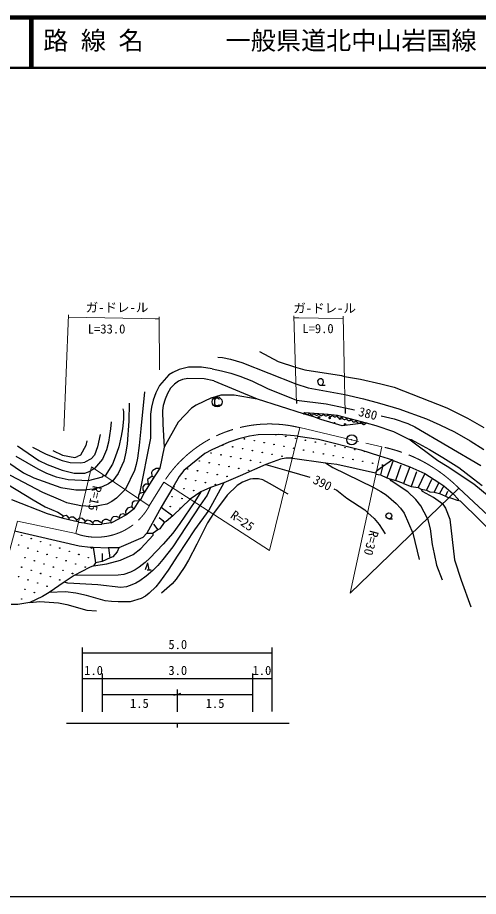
# Model space of a CAD drawing. Units: millimetres, scale not verified. Extents: x 40000 to 680000, y 20000 to 380000.
# Drawn here: x 175263 to 267084, y 205000 to 380000 of the extents above; entities that cross this region are included whole.
import ezdxf
from ezdxf.enums import TextEntityAlignment as Align

# ---------------------------------------------------------------- set-up
doc = ezdxf.new("R2010")
doc.units = ezdxf.units.MM
doc.header["$LTSCALE"] = 1000
doc.linetypes.add('CHAIN', pattern=[18.5, 12, -1.5, 3.5, -1.5])
for name, color, linetype, lineweight in [('M-BGD', 7, 'Continuous', 25), ('M-BMK', 2, 'CHAIN', 13), ('M-BMK-SRVR', 3, 'Continuous', 25), ('M-STR-HTXT', 7, 'Continuous', 13), ('M-TTL', 2, 'Continuous', 140), ('M-TTL-BAND', 7, 'Continuous', 25), ('M-TTL-LINE', 7, 'Continuous', 50), ('M-TTL-TXT', 7, 'Continuous', 13)]:
    doc.layers.add(name, color=color, linetype=linetype, lineweight=lineweight)
doc.styles.add('ＭＳ ゴシック', font='')
doc.styles.get('ＭＳ ゴシック').set_extended_font_data('MS Gothic')

# ---------------------------------------------------------------- blocks, each defined once
blk = doc.blocks.new('BUHIN1')
at = {"layer": 'M-BGD'}
blk.add_lwpolyline([(-365, -535), (-311, -623), (-231, -682), (-129, -722), (-11, -735), (182, -706), (331, -653), (473, -521), (546, -368), (556, -164), (483, 320), (412, 522), (319, 634), (160, 717), (-24, 730), (-212, 701), (-353, 665), (-420, 609), (-480, 535), (-499, 461)], dxfattribs=at)
blk.add_circle((0, 0), 1000, dxfattribs=at)
blk = doc.blocks.new('BUHIN10')
at = {"layer": 'M-BGD'}
blk.add_lwpolyline([(465, 36), (422, 140), (360, 227), (261, 322), (154, 370), (42, 397), (-102, 385), (-209, 342), (-307, 278), (-390, 169), (-436, 74), (-465, -36)], dxfattribs=at)
blk = doc.blocks.new('BUHIN11')
at = {"layer": 'M-BGD'}
blk.add_lwpolyline([(449, 3), (415, 106), (360, 193), (272, 292), (173, 345), (67, 378), (-72, 377), (-178, 342), (-276, 288), (-363, 188), (-414, 100), (-449, -3)], dxfattribs=at)
blk = doc.blocks.new('BUHIN12')
at = {"layer": 'M-BGD'}
blk.add_lwpolyline([(493, -54), (469, 63), (420, 166), (336, 285), (234, 356), (122, 406), (-31, 423), (-151, 399), (-266, 351), (-374, 253), (-441, 163), (-493, 54)], dxfattribs=at)
blk = doc.blocks.new('BUHIN22')
at = {"color": 7, "linetype": 'Continuous', "lineweight": 25}
blk.add_line((572, 47), (511, 790), dxfattribs=at)
blk.add_circle((0, 0), 574, dxfattribs=at)

msp = doc.modelspace()

# ---------------------------------------------------------------- linework, layer by layer
at = {"layer": 'M-BGD'}
for p, q in [((223438, 313497), (227164, 311549)), ((215141, 312396), (216072, 312311)), ((216072, 312311), (217681, 311973)), ((217681, 311973), (219967, 311295)), ((227164, 311549), (230635, 310364)), ((207436, 309941), (206166, 309348)), ((209299, 310364), (207436, 309941)), ((211924, 310364), (209299, 310364)), ((214040, 310025), (211924, 310364)), ((214040, 310025), (215903, 309687)), ((219967, 311295), (230720, 307062)), ((230635, 310364), (232498, 309856)), ((232498, 309856), (239779, 308755)), ((205404, 308840), (203542, 306723)), ((206166, 309348), (205404, 308840)), ((209214, 308163), (208114, 307909)), ((212432, 308078), (209214, 308163)), ((214379, 307655), (212432, 308078)), ((215903, 309687), (217766, 309179)), ((217766, 309179), (219544, 308586)), ((219544, 308586), (221914, 307655)), ((235461, 308078), (235207, 307909)), ((235800, 308078), (235461, 308078)), ((236138, 307824), (235800, 308078)), ((239779, 308755), (240372, 308501)), ((240372, 308501), (243589, 307993)), ((203542, 306723), (202780, 305284)), ((206505, 306977), (205743, 306215)), ((207352, 307570), (206505, 306977)), ((208114, 307909), (207352, 307570)), ((214379, 307655), (223015, 304099)), ((221914, 307655), (225047, 306131)), ((230720, 307062), (233175, 306300)), ((233175, 306300), (240456, 304945)), ((235207, 307909), (235038, 307655)), ((235038, 307655), (235122, 307062)), ((235122, 307062), (235546, 306808)), ((235546, 306808), (235969, 306808)), ((235969, 306808), (236223, 307316)), ((235969, 306808), (236562, 306808)), ((236223, 307316), (236138, 307824)), ((243589, 307993), (247653, 307062)), ((247653, 307062), (250278, 306385)), ((250278, 306385), (260776, 302321)), ((200578, 305453), (199816, 298087)), ((202780, 305284), (202272, 303845)), ((205150, 305115), (204642, 304014)), ((205743, 306215), (205150, 305115)), ((213871, 304268), (215818, 304861)), ((215818, 304861), (218443, 304861)), ((218443, 304861), (223015, 304099)), ((225047, 306131), (230804, 303845)), ((240456, 304945), (244182, 304099)), ((197530, 303252), (197446, 299611)), ((202272, 303845), (201933, 302405)), ((204642, 304014), (204304, 302744)), ((210823, 302829), (209892, 302236)), ((213871, 304268), (210823, 302829)), ((223015, 304099), (232159, 301135)), ((230804, 303845), (236731, 303083)), ((230804, 303845), (230804, 303167)), ((236731, 303083), (240541, 302321)), ((244182, 304099), (247399, 303252)), ((247399, 303252), (251209, 302067)), ((196260, 302067), (196345, 301559)), ((196345, 301559), (196345, 300035)), ((201933, 302405), (201764, 301051)), ((201764, 301051), (201764, 296225)), ((204304, 302744), (204134, 301728)), ((204134, 301728), (204219, 299019)), ((209892, 302236), (207267, 299442)), ((232159, 301135), (232498, 301389)), ((232159, 301135), (232498, 301389)), ((232159, 301135), (233937, 300627)), ((232498, 301389), (237154, 301051)), ((237154, 301051), (238932, 300797)), ((237154, 301051), (238932, 300797)), ((240541, 302321), (242409, 301890)), ((240541, 302321), (240541, 301135)), ((251209, 302067), (256712, 300119)), ((260776, 302321), (264925, 300204)), ((193890, 299527), (193805, 298087)), ((196345, 300035), (196176, 298087)), ((197446, 299611), (197107, 295124)), ((207267, 299442), (204473, 294447)), ((235715, 299950), (233937, 300627)), ((239948, 298680), (235715, 299950)), ((238932, 300797), (244690, 299273)), ((238932, 300797), (244690, 299273)), ((244690, 299273), (239948, 298680)), ((244690, 299273), (246637, 298765)), ((247738, 300712), (250278, 300119)), ((250278, 300119), (252987, 299188)), ((256712, 300119), (259422, 298934)), ((264925, 300204), (268142, 298341)), ((193805, 298087), (193382, 295463)), ((196176, 298087), (195922, 296648)), ((199816, 298087), (199478, 294785)), ((204219, 299019), (204473, 294447)), ((246637, 298765), (250193, 297579)), ((250193, 297579), (253241, 296055)), ((252987, 299188), (254426, 298511)), ((254426, 298511), (267550, 290806)), ((259422, 298934), (262300, 297495)), ((191688, 296987), (191180, 294531)), ((195922, 296648), (195414, 294531)), ((201764, 296225), (199562, 285218)), ((219374, 296140), (217342, 295463)), ((221491, 296648), (219374, 296140)), ((223184, 296902), (221491, 296648)), ((227333, 296987), (223184, 296902)), ((231143, 296648), (227333, 296987)), ((231143, 296648), (235207, 296055)), ((235207, 296055), (243674, 293939)), ((258998, 291737), (253241, 296055)), ((253241, 296055), (253664, 295971)), ((253664, 295971), (257305, 294023)), ((262300, 297495), (265433, 295717)), ((166966, 295717), (176448, 289367)), ((175263, 294701), (179496, 291822)), ((178226, 294447), (180936, 293092)), ((188894, 294785), (187794, 292838)), ((189064, 295717), (188894, 294785)), ((191180, 294531), (190588, 292838)), ((193382, 295463), (192958, 293939)), ((195414, 294531), (194736, 292499)), ((197107, 295124), (196853, 293431)), ((199478, 294785), (199139, 292245)), ((204473, 294447), (203626, 290298)), ((217342, 295463), (213956, 293939)), ((257305, 294023), (260014, 292415)), ((265433, 295717), (268142, 294023)), ((174924, 292669), (179327, 290129)), ((180936, 293092), (184153, 291822)), ((182319, 293766), (184238, 292838)), ((184238, 292838), (186693, 292415)), ((186693, 292415), (187201, 292584)), ((187794, 292838), (187201, 292584)), ((190588, 292838), (189910, 292161)), ((192958, 293939), (192196, 292076)), ((194736, 292499), (194144, 291060)), ((196853, 293431), (196430, 291653)), ((212601, 293177), (208368, 289790)), ((213956, 293939), (212601, 293177)), ((243674, 293939), (247399, 292753)), ((247399, 292753), (249939, 291907)), ((260014, 292415), (263147, 290383)), ((167389, 292245), (180258, 285472)), ((179496, 291822), (181190, 290975)), ((181190, 290975), (184153, 289875)), ((184153, 291822), (185762, 291399)), ((185762, 291399), (187794, 291314)), ((187794, 291314), (188640, 291483)), ((189910, 292161), (188640, 291483)), ((192196, 292076), (190588, 290213)), ((194144, 291060), (192704, 288774)), ((196430, 291653), (195329, 289197)), ((198885, 290975), (198546, 289790)), ((199139, 292245), (198885, 290975)), ((224708, 290975), (219628, 288774)), ((227672, 292076), (224708, 290975)), ((224708, 290975), (229365, 289705)), ((228688, 292245), (227672, 292076)), ((230042, 292245), (228688, 292245)), ((230042, 292245), (236646, 291314)), ((236646, 291314), (238848, 291060)), ((236646, 291314), (238086, 290383)), ((238848, 291060), (246552, 289367)), ((247992, 290552), (246806, 289705)), ((247992, 290552), (247568, 288943)), ((249939, 291907), (247992, 290552)), ((250108, 291822), (248838, 288351)), ((249939, 291907), (250108, 291822)), ((250108, 291822), (253410, 290552)), ((251632, 290891), (250532, 287843)), ((253410, 290552), (252140, 287250)), ((253410, 290552), (256374, 289197)), ((260861, 290637), (258998, 291737)), ((266195, 287081), (260861, 290637)), ((176448, 289367), (178480, 288351)), ((179327, 290129), (181020, 289282)), ((181020, 289282), (182968, 288520)), ((184153, 289875), (186524, 289282)), ((186524, 289282), (188640, 289282)), ((188640, 289282), (189741, 289705)), ((190588, 290213), (189741, 289705)), ((192196, 288520), (192450, 288859)), ((192450, 288859), (192704, 288774)), ((195329, 289197), (194228, 287758)), ((198546, 289790), (196768, 286065)), ((203626, 290298), (202018, 287843)), ((202018, 289451), (202187, 289875)), ((202102, 288689), (202018, 289451)), ((202187, 289875), (202864, 290298)), ((202864, 290298), (203626, 290298)), ((208368, 289790), (207436, 288605)), ((219628, 288774), (216326, 287335)), ((229365, 289705), (233469, 288467)), ((238086, 290383), (246129, 286488)), ((246806, 289705), (246552, 289367)), ((246552, 289367), (246637, 289113)), ((246637, 289113), (247568, 288943)), ((247568, 288943), (248838, 288351)), ((254765, 289536), (253664, 286657)), ((256374, 289197), (255104, 286403)), ((256374, 289197), (259168, 287419)), ((263147, 290383), (266110, 288181)), ((171538, 288097), (178396, 283948)), ((178480, 288351), (183899, 286403)), ((182968, 288520), (185338, 288012)), ((185338, 288012), (189402, 287843)), ((189402, 287843), (192196, 288520)), ((193382, 287165), (192112, 286573)), ((194228, 287758), (193382, 287165)), ((200832, 287081), (200494, 286911)), ((202018, 287843), (200578, 285472)), ((201256, 287081), (200832, 287081)), ((202102, 288689), (201171, 288012)), ((201171, 288012), (201256, 287081)), ((201256, 287081), (201469, 286940)), ((202441, 288520), (202018, 287843)), ((202102, 288689), (202441, 288520)), ((207436, 288605), (206166, 286403)), ((216326, 287335), (213363, 281916)), ((216326, 287335), (213702, 286403)), ((220052, 287504), (219036, 286827)), ((221576, 288097), (220052, 287504)), ((222168, 288181), (221576, 288097)), ((223269, 288181), (222168, 288181)), ((224116, 287927), (223269, 288181)), ((225470, 287250), (224116, 287927)), ((228349, 285557), (225470, 287250)), ((248838, 288351), (249431, 288181)), ((249431, 288181), (250193, 287927)), ((249685, 287758), (249431, 288181)), ((252987, 285557), (249685, 287758)), ((250193, 287927), (250532, 287843)), ((252140, 287250), (250532, 287843)), ((252140, 287250), (253664, 286657)), ((257728, 288012), (256712, 285895)), ((259168, 287419), (258236, 285472)), ((259168, 287419), (260184, 286742)), ((266110, 288181), (267804, 286827)), ((272291, 282001), (266195, 287081)), ((180258, 285472), (183814, 283948)), ((183899, 286403), (186862, 285980)), ((186862, 285980), (188979, 285980)), ((190334, 286065), (188979, 285980)), ((192112, 286573), (190334, 286065)), ((196768, 286065), (194990, 284287)), ((200578, 285472), (199562, 285218)), ((200578, 285472), (199732, 283948)), ((200578, 285472), (200027, 285334)), ((200494, 286911), (200240, 286573)), ((200240, 286573), (200240, 285980)), ((200240, 285980), (200578, 285472)), ((206166, 286403), (203880, 282509)), ((211754, 285557), (209638, 284117)), ((211754, 285557), (210569, 283609)), ((213702, 286403), (211754, 285557)), ((213702, 286403), (213024, 284879)), ((219036, 286827), (217004, 284879)), ((228349, 285557), (229111, 285133)), ((238254, 286159), (238848, 285895)), ((238848, 285895), (240880, 284287)), ((246129, 286488), (247653, 285641)), ((247653, 285641), (248669, 284964)), ((254596, 284033), (252987, 285557)), ((253664, 286657), (255104, 286403)), ((255104, 286403), (255696, 286065)), ((255696, 286065), (256712, 285895)), ((255950, 285641), (255696, 286065)), ((258152, 284456), (255950, 285641)), ((256712, 285895), (257390, 285557)), ((257390, 285557), (258236, 285472)), ((258236, 285472), (259337, 285218)), ((260184, 286742), (259337, 285218)), ((260184, 286742), (262046, 285133)), ((260946, 285641), (260522, 284710)), ((174078, 284033), (181190, 281239)), ((178396, 283948), (180766, 282593)), ((183814, 283948), (185000, 283440)), ((194059, 283609), (193043, 283101)), ((194990, 284287), (194059, 283609)), ((198462, 283694), (198123, 283355)), ((199478, 283779), (198462, 283694)), ((198462, 282170), (199478, 283779)), ((199393, 285049), (199308, 284287)), ((199308, 284287), (199562, 283863)), ((199562, 285218), (199393, 285049)), ((199732, 283948), (199478, 283779)), ((199562, 283863), (199478, 283779)), ((209638, 284117), (206166, 280815)), ((210569, 283609), (207606, 279291)), ((213024, 284879), (211670, 282932)), ((217004, 284879), (214294, 281239)), ((240880, 284287), (244436, 282001)), ((248669, 284964), (250701, 283271)), ((255612, 282763), (254596, 284033)), ((260014, 283101), (258152, 284456)), ((259337, 285218), (260522, 284710)), ((260522, 284710), (261030, 284456)), ((261030, 284456), (261538, 284371)), ((261538, 284371), (263062, 283863)), ((262046, 285133), (263062, 284117)), ((263062, 284117), (263062, 283863)), ((263486, 283694), (263062, 283863)), ((272799, 274550), (263486, 283694)), ((180766, 282593), (183306, 281493)), ((185000, 283440), (188217, 282763)), ((190249, 282593), (188217, 282763)), ((193043, 283101), (190249, 282593)), ((197192, 282339), (196768, 281747)), ((198462, 282170), (196853, 280900)), ((198038, 282593), (197192, 282339)), ((198123, 283355), (198038, 282593)), ((198038, 282593), (198462, 282170)), ((203880, 282509), (201002, 277344)), ((203880, 282509), (206166, 280815)), ((211670, 282932), (206166, 274635)), ((213363, 281916), (210484, 278021)), ((244436, 282001), (245028, 281408)), ((250701, 283271), (251548, 282339)), ((251548, 282339), (252310, 281323)), ((256966, 280223), (255612, 282763)), ((260014, 283101), (260522, 282339)), ((260522, 282339), (261369, 280138)), ((181190, 281239), (184068, 280392)), ((183306, 281493), (184407, 280815)), ((184407, 280815), (184068, 280392)), ((184068, 280392), (185508, 280053)), ((184407, 280815), (184915, 280900)), ((184915, 280900), (185084, 280815)), ((185084, 280815), (185508, 280307)), ((185508, 280307), (185931, 280561)), ((185508, 280307), (185508, 280053)), ((185508, 280053), (186608, 279799)), ((185931, 280561), (186439, 280561)), ((186439, 280561), (186947, 280138)), ((186947, 280138), (187032, 279884)), ((187624, 280392), (187032, 279884)), ((187624, 280392), (188132, 280307)), ((188132, 280307), (188556, 279969)), ((192620, 280053), (192196, 279799)), ((193128, 280053), (192620, 280053)), ((193805, 279715), (193128, 280053)), ((194059, 280307), (193805, 279715)), ((193890, 279376), (195583, 280223)), ((194313, 280561), (194059, 280307)), ((194906, 280646), (194313, 280561)), ((195414, 280477), (194906, 280646)), ((195752, 281069), (195414, 280477)), ((195414, 280477), (195583, 280223)), ((196853, 280900), (195583, 280223)), ((196345, 281154), (195752, 281069)), ((196853, 280900), (196345, 281154)), ((196768, 281747), (196853, 280900)), ((203457, 280477), (204219, 279884)), ((206166, 280815), (204896, 279630)), ((214294, 281239), (213109, 279376)), ((245028, 281408), (246298, 280223)), ((246298, 280223), (247314, 279037)), ((252310, 281323), (254003, 277344)), ((256966, 280223), (257474, 278191)), ((261369, 280138), (262300, 272010)), ((186608, 279799), (187032, 279715)), ((187032, 279715), (187032, 279884)), ((187455, 279545), (187032, 279715)), ((187455, 279545), (188556, 279376)), ((188556, 279969), (188725, 279630)), ((188725, 279630), (188556, 279376)), ((188556, 279376), (190249, 279037)), ((188725, 279630), (189148, 279969)), ((189148, 279969), (189741, 279884)), ((189741, 279884), (190249, 279461)), ((190249, 279461), (190672, 279884)), ((190249, 279461), (190249, 279037)), ((190249, 279037), (192027, 279122)), ((190672, 279884), (191265, 279884)), ((191265, 279884), (192027, 279376)), ((192196, 279799), (192027, 279376)), ((193890, 279376), (192027, 279122)), ((192027, 279376), (192027, 279122)), ((193805, 279715), (193890, 279376)), ((202356, 279122), (203203, 278021)), ((204473, 279461), (203626, 278191)), ((204219, 279884), (204473, 279461)), ((204896, 279630), (204473, 279461)), ((207606, 279291), (206166, 277344)), ((213109, 279376), (210992, 275143)), ((247314, 279037), (248500, 277175)), ((174670, 277767), (187540, 274804)), ((199816, 274296), (202272, 276921)), ((201002, 277344), (200240, 276497)), ((201002, 277344), (202272, 277344)), ((203203, 278021), (202272, 277344)), ((202272, 276921), (202272, 277344)), ((203626, 278191), (203203, 278021)), ((206166, 277344), (204304, 275143)), ((210484, 278021), (207182, 272941)), ((254003, 277344), (255273, 272095)), ((257474, 278191), (257898, 275058)), ((187540, 274804), (189741, 274550)), ((200240, 276497), (195414, 274381)), ((204304, 275143), (201594, 272349)), ((210992, 275143), (209299, 271925)), ((257898, 275058), (258236, 273195)), ((189741, 274550), (190334, 274550)), ((190334, 274550), (193297, 274381)), ((190334, 274550), (190757, 271417)), ((192120, 273261), (192112, 271671)), ((195414, 274381), (193297, 274381)), ((193720, 272433), (193421, 274381)), ((195075, 273619), (194228, 272603)), ((195414, 274381), (195075, 273619)), ((195752, 271925), (198292, 273111)), ((198292, 273111), (199816, 274296)), ((206166, 274635), (204219, 272095)), ((258236, 273195), (258744, 270994)), ((190757, 271417), (190418, 270825)), ((192112, 271671), (190757, 271417)), ((193720, 272433), (192112, 271671)), ((193043, 271248), (195752, 271925)), ((194228, 272603), (193720, 272433)), ((200663, 271502), (199478, 270571)), ((201594, 272349), (200663, 271502)), ((201171, 271333), (200663, 270063)), ((201171, 271417), (201171, 271333)), ((201171, 271333), (201425, 270063)), ((204219, 272095), (203203, 270909)), ((207182, 272941), (205235, 269978)), ((209299, 271925), (208452, 270486)), ((262300, 272010), (263655, 267946)), ((189572, 270486), (186524, 268877)), ((190418, 270825), (189572, 270486)), ((190418, 270825), (193043, 271248)), ((197784, 269555), (196430, 269131)), ((198716, 270063), (197784, 269555)), ((199478, 270571), (198716, 270063)), ((202187, 269893), (200917, 268793)), ((201086, 270063), (201425, 270063)), ((201425, 270063), (201848, 270063)), ((203203, 270909), (202187, 269893)), ((205235, 269978), (203542, 267607)), ((208452, 270486), (206844, 268200)), ((258744, 270994), (259845, 268031)), ((186524, 268877), (184576, 267607)), ((195329, 268962), (186524, 268877)), ((196430, 269131), (195329, 268962)), ((199647, 267861), (198800, 267353)), ((200917, 268793), (199647, 267861)), ((206844, 268200), (206082, 267269)), ((263655, 267946), (265602, 262697)), ((184576, 267607), (181528, 265491)), ((185254, 267353), (184576, 267607)), ((191265, 267015), (185254, 267353)), ((195837, 266507), (191265, 267015)), ((196938, 266676), (195837, 266507)), ((198038, 267015), (196938, 266676)), ((198800, 267353), (198038, 267015)), ((202780, 266676), (201510, 265406)), ((203542, 267607), (202780, 266676)), ((206082, 267269), (203965, 265406)), ((180258, 264729), (177718, 263543)), ((181528, 265491), (180258, 264729)), ((184830, 265660), (181528, 265491)), ((186862, 265406), (184830, 265660)), ((188979, 264898), (186862, 265406)), ((192704, 263882), (188979, 264898)), ((199901, 264305), (197700, 263628)), ((200748, 264813), (199901, 264305)), ((201510, 265406), (200748, 264813)), ((175348, 263120), (173993, 263120)), ((177718, 263543), (175348, 263120)), ((177718, 263543), (179666, 263713)), ((179666, 263713), (183391, 263459)), ((183391, 263459), (185084, 263120)), ((185084, 263120), (189064, 262019)), ((193974, 263713), (192704, 263882)), ((195329, 263628), (193974, 263713)), ((197700, 263628), (195329, 263628)), ((189064, 262019), (191011, 261850)), ((188233, 241789), (188233, 254565)), ((225931, 254565), (225931, 241827)), ((188233, 253527), (225931, 253527)), ((192099, 249381), (192099, 241789)), ((222057, 249381), (222057, 241789)), ((188233, 248381), (192099, 248381)), ((192099, 248381), (225931, 248381)), ((192099, 245236), (208322, 245236)), ((207057, 245236), (206307, 245021)), ((207057, 246188), (207057, 241789)), ((207057, 245236), (207807, 245452)), ((208322, 245236), (222057, 245236)), ((185034, 239491), (229385, 239491)), ((207057, 239491), (207057, 238620))]:
    msp.add_line(p, q, dxfattribs=at)
msp.add_lwpolyline([(232159, 301135), (232201, 301106), (232246, 301088), (232307, 301075), (232359, 301083), (232409, 301100), (232461, 301139), (232492, 301182), (232514, 301230), (232519, 301292), (232513, 301340), (232498, 301389)], dxfattribs=at)
for centre, radius in [((235307, 300433), 150), ((237423, 300280), 150), ((239539, 300126), 150), ((240520, 298991), 150), ((220465, 296116), 50), ((222430, 295742), 50), ((228698, 296587), 50), ((230662, 296213), 50), ((232627, 295840), 50), ((241845, 295925), 22.5), ((218127, 294525), 50), ((220091, 294151), 50), ((224394, 295369), 50), ((226359, 294995), 50), ((228324, 294622), 50), ((230289, 294248), 50), ((234592, 295466), 50), ((236557, 295093), 50), ((238522, 294719), 50), ((240486, 294346), 50), ((242451, 293972), 50), ((213823, 293307), 50), ((215788, 292933), 50), ((217753, 292560), 50), ((222056, 293778), 50), ((224021, 293404), 50), ((225986, 293031), 50), ((227951, 292657), 50), ((232254, 293875), 50), ((234219, 293501), 50), ((236183, 293128), 50), ((238148, 292754), 50), ((240113, 292381), 50), ((244416, 293599), 50), ((211485, 291716), 50), ((213450, 291342), 50), ((215415, 290969), 50), ((217379, 290595), 50), ((219718, 292186), 50), ((221683, 291813), 50), ((223647, 291439), 50), ((242078, 292007), 50), ((244043, 291634), 50), ((246007, 291260), 50), ((247972, 290887), 50), ((209147, 290124), 50), ((211112, 289751), 50), ((213076, 289377), 50), ((215041, 289004), 50), ((219344, 290222), 50), ((221309, 289848), 50), ((208773, 288160), 50), ((210738, 287786), 50), ((212703, 287412), 50), ((214668, 287039), 50), ((217006, 288630), 50), ((206435, 286568), 50), ((208400, 286195), 50), ((210364, 285821), 50), ((206061, 284603), 50), ((208026, 284230), 50), ((205688, 282639), 50), ((176085, 276889), 50), ((175454, 274991), 50), ((177983, 276257), 50), ((179881, 275625), 50), ((181778, 274993), 50), ((177351, 274359), 50), ((179249, 273728), 50), ((181146, 273096), 50), ((183676, 274361), 50), ((185573, 273729), 50), ((187471, 273097), 50), ((190000, 274363), 50), ((176719, 272462), 50), ((178617, 271830), 50), ((183044, 272464), 50), ((184941, 271832), 50), ((186839, 271200), 50), ((189368, 272466), 50), ((176087, 270564), 50), ((177985, 269932), 50), ((180514, 271198), 50), ((182412, 270566), 50), ((184309, 269934), 50), ((188736, 270568), 50), ((175455, 268667), 50), ((177353, 268035), 50), ((179882, 269301), 50), ((181780, 268669), 50), ((183678, 268037), 50), ((186207, 269302), 50), ((176721, 266137), 50), ((179251, 267403), 50), ((181148, 266771), 50), ((176089, 264240), 50), ((178619, 265505), 50)]:
    msp.add_circle(centre, radius, dxfattribs=at)
for centre, radius, start, end in [((238404, 299145), 150, 342.69452, 163.90469), ((241655, 299972), 150, 123.05559, 27.29478), ((226733, 296960), 50, 164.30542, 18.04147), ((216162, 294898), 50, 210.06, 21.42439), ((229915, 292284), 50, 309.5868, 230.4132), ((207653, 282265), 50, 12.12424, 255.00067), ((180516, 264874), 50, 41.42579, 200.50059)]:
    msp.add_arc(centre, radius, start, end, dxfattribs=at)
at = {"layer": 'M-BMK'}
for p, q in [((231482, 298341), (247822, 294531)), ((204388, 287504), (201510, 282763)), ((263147, 286319), (273476, 276667)), ((175263, 279715), (186862, 277259))]:
    msp.add_line(p, q, dxfattribs=at)
for centre, radius, start, end in [((225474, 274074), 25000, 76.09491, 147.50574), ((241923, 265117), 30000, 44.97052, 78.65964), ((190985, 288528), 12000, 249.90137, 331.2861)]:
    msp.add_arc(centre, radius, start, end, dxfattribs=at)
at = {"layer": 'M-BMK-SRVR'}
msp.add_circle((241845, 295925), 1000, dxfattribs=at)
at = {"layer": 'M-STR-HTXT'}
for p, q in [((185443, 320833), (184459, 297686)), ((185423, 320355), (203457, 320016)), ((203457, 320439), (203457, 320016)), ((203457, 320439), (203524, 309876)), ((230283, 320600), (230804, 303167)), ((240541, 301135), (240109, 320516)), ((202695, 320016), (203457, 320016)), ((231312, 320185), (230296, 320185)), ((230296, 320185), (240118, 320101)), ((225470, 273873), (231482, 298341)), ((247822, 294531), (241557, 265406)), ((186862, 277259), (189995, 290552)), ((189995, 290552), (201510, 282763)), ((204388, 287504), (225470, 273873)), ((241557, 265406), (263147, 286319)), ((171114, 264390), (175263, 279715))]:
    msp.add_line(p, q, dxfattribs=at)
at = {"layer": 'M-TTL'}
msp.add_line((680000, 380000), (40000, 380000), dxfattribs=at)
at = {"layer": 'M-TTL-BAND'}
msp.add_line((40000, 205000), (579000, 205000), dxfattribs=at)
at = {"layer": 'M-TTL-LINE'}
for p, q in [((177750, 380000), (177750, 370000)), ((178250, 380000), (178250, 370000)), ((40000, 370000), (680000, 370000))]:
    msp.add_line(p, q, dxfattribs=at)

# ---------------------------------------------------------------- block references
at = {"rotation": 171.45831}
for name, p in [('BUHIN1', (215013, 303471)), ('BUHIN10', (232963, 301355)), ('BUHIN10', (233895, 301288)), ('BUHIN10', (234826, 301220)), ('BUHIN10', (235757, 301152)), ('BUHIN10', (236688, 301085)), ('BUHIN11', (237598, 300988)), ('BUHIN11', (238487, 300861)), ('BUHIN12', (239412, 300670)), ('BUHIN12', (240371, 300416)), ('BUHIN12', (241331, 300162)), ('BUHIN12', (242291, 299908)), ('BUHIN12', (243250, 299654)), ('BUHIN12', (244210, 299400))]:
    msp.add_blockref(name, p, dxfattribs=at)
at = {"layer": 'M-BGD', "rotation": 265.33335}
msp.add_blockref('BUHIN22', (249242, 280782), dxfattribs=at)

# ---------------------------------------------------------------- texts
at = {"layer": 'M-BGD', "style": 'ＭＳ ゴシック'}
for s, rotation, p in [('380', 345.9, (242896, 300197)), ('390', 333.4, (233697, 286866))]:
    msp.add_text(s, height=1833, rotation=rotation, dxfattribs=at).set_placement(p, align=Align.BOTTOM_LEFT)
for s, p in [('5.0', (205316, 253703)), ('1.0', (188531, 248542)), ('3.0', (205316, 248542)), ('1.0', (222074, 248542)), ('1.5', (197664, 241984)), ('1.5', (212747, 241984))]:
    msp.add_text(s, height=1833, dxfattribs=at).set_placement(p, align=Align.BOTTOM_LEFT)
at = {"layer": 'M-STR-HTXT', "style": 'ＭＳ ゴシック'}
for s, p in [('ガ-ドレ-ル', (188827, 320813)), ('ガ-ドレ-ル', (230189, 320668)), ('L=33.0', (189262, 316539)), ('L=9.0', (232000, 316611))]:
    msp.add_text(s, height=1833, dxfattribs=at).set_placement(p, align=Align.BOTTOM_LEFT)
for s, rotation, p in [('R=15', 258.524, (189729, 287004)), ('R=25', 324.66, (217180, 280040)), ('R=30', 254.995, (244952, 278164))]:
    msp.add_text(s, height=1833, rotation=rotation, dxfattribs=at).set_placement(p, align=Align.BOTTOM_LEFT)
at = {"layer": 'M-TTL-TXT', "style": 'ＭＳ ゴシック'}
for s, p in [('路 線 名', (180380, 372500)), ('一般県道北中山岩国線', (216734, 372500))]:
    msp.add_text(s, height=3666, dxfattribs=at).set_placement(p, align=Align.BOTTOM_LEFT)

doc.saveas('drawing.dxf')
